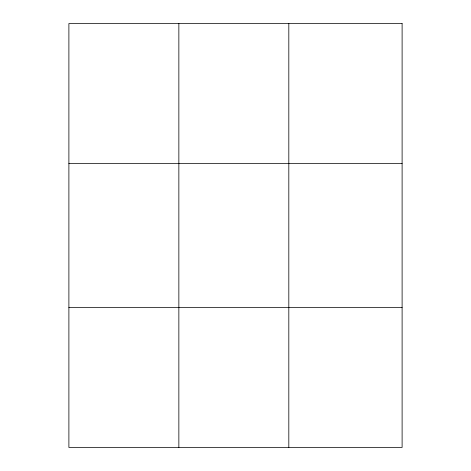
<?xml version="1.0" encoding="UTF-8"?>
<svg xmlns="http://www.w3.org/2000/svg" width="471" height="471" viewBox="0 0 471 471"><rect width="100%" height="100%" fill="white"/><g stroke="black" fill="none" stroke-linecap="round" stroke-linejoin="round"><path stroke-width="0.71" d="M178.856 447.45L178.856 23.55M288.817 447.45L288.817 23.55M68.89 163.437L402.11 163.437M68.89 307.563L402.11 307.563M402.11 23.55L402.11 447.45L68.89 447.45L68.89 23.55L402.11 23.55"/></g></svg>
